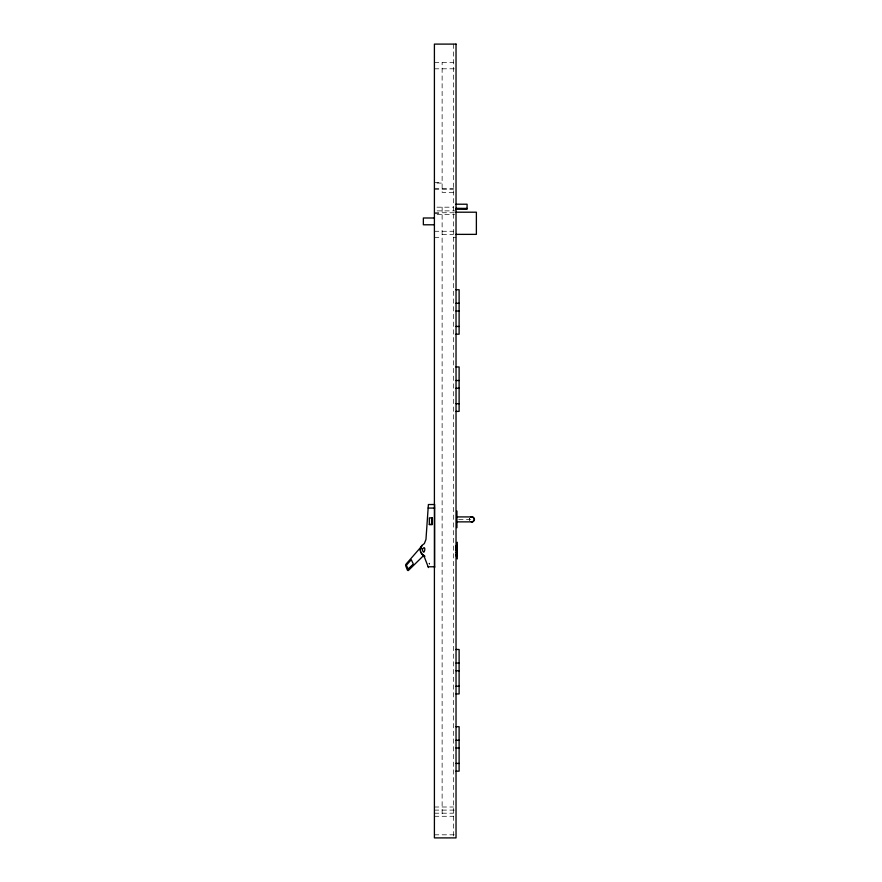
<?xml version="1.0" encoding="UTF-8"?>
<svg xmlns="http://www.w3.org/2000/svg" width="882" height="882" viewBox="0 0 882 882"><rect width="100%" height="100%" fill="white"/><g stroke="black" fill="none" stroke-linecap="round" stroke-linejoin="round"><path stroke-width="0.66" stroke-dasharray="4.41 3.31" d="M434.407 62.633L453.557 62.633M434.407 68.807L456.027 68.807M434.407 182.475L442.125 182.475M436.976 183.092L442.125 183.092M434.407 188.649L453.557 188.649M434.407 189.266L453.557 189.266M453.557 192.353L442.125 192.353L442.125 62.633M436.976 207.182L453.557 207.182M437.108 210.886L456.027 210.886M434.407 212.749L456.027 212.749M434.407 213.367L442.125 213.367M437.108 214.602L454.671 214.602M434.407 231.271L453.557 231.271M442.125 234.369L453.557 234.369M434.407 237.456L442.125 237.456M453.557 237.456L456.027 237.456M458.673 519.388L471.936 519.388M428.762 563.344L429.49 563.344M434.407 807.008L453.557 807.008M434.407 810.106L456.027 810.106M434.407 813.193L453.557 813.193M434.407 816.28L453.557 816.28M434.407 834.813L456.027 834.813M453.557 44.1L453.557 837.9M442.125 207.182L442.125 816.28M429.49 563.091L429.49 564.579M469.588 518.627L469.522 518.881A1.775 1.257 -90 0 0 469.522 519.906L469.676 520.402A2.47 2.47 0 0 1 469.676 518.384L469.588 518.627"/><path stroke-width="1.32" d="M434.639 567.721L434.639 504.515L428.387 504.537L425.962 539.475L424.319 543.621L422.026 545.319C419.634 547.954 419.689 553.995 423.614 555.043L428.454 567.578M421.938 546.068L420.637 547.435C418.498 552.044 423.184 554.91 424.308 556.851L424.926 556.211M420.824 548.615L421.364 546.156M420.637 547.435L405.907 564.282A2.051 2.051 0 0 0 405.643 565.649L407.495 570.367L408.278 570.577L423.779 555.395M412.919 564.623L413.074 564.403A1.224 1.224 0 0 0 413.085 563.477L411.266 559.717L406.723 564.844A1.125 1.125 0 0 0 406.635 565.858L408.245 569.155L412.919 564.623L408.355 569.011M456.027 204.216L467.074 204.216L467.074 209.266L456.027 209.266M456.027 208.317L467.074 208.417M456.027 212.198L476.379 212.198L476.379 234.369L456.027 234.369M434.407 217.997L423.36 217.997L423.36 224.789L434.407 224.789M456.027 289.737L459.114 289.737L459.114 334.19L456.027 334.19M456.027 303.298L459.114 303.298M456.027 311.015L459.114 311.015M456.027 326.461L459.114 326.461M456.027 366.956L459.114 366.956L459.114 411.398L456.027 411.398M456.027 380.517L459.114 380.517M456.027 388.234L459.114 388.234M456.027 403.68L459.114 403.68M428.145 508.065L434.639 508.065M456.953 516.918L471.936 516.918M456.953 521.868L471.936 521.868M429.313 524.525L432.389 524.525L432.389 517.877L429.313 517.877L429.313 524.525L432.29 524.448L432.29 517.877L431.585 517.888L431.585 524.448M456.027 545.495L457.262 545.583M456.027 545.638L457.262 545.771M456.027 545.947L457.262 545.848M456.027 546.046L457.262 546.156M456.027 546.278L457.262 546.278M456.027 546.399L457.262 546.399M456.027 546.542L457.262 546.686M456.027 546.829L457.262 546.829M456.027 546.983L457.262 546.983M456.027 547.138L457.262 547.138M456.027 547.303L457.262 547.303M456.027 547.468L457.262 547.468M456.027 547.81L457.262 547.81M456.027 547.987L457.262 547.987M456.027 548.163L457.262 548.163M456.027 548.328L457.262 548.328M456.027 548.505L457.262 548.505M456.027 548.681L457.262 548.681M456.027 548.847L457.262 548.847M456.027 549.012L457.262 549.012M456.027 549.166L457.262 549.166M456.027 549.332L457.262 549.332M456.027 549.475L457.262 549.629M456.027 549.762L457.262 549.762M456.027 549.894L457.262 550.015M456.027 550.136L457.262 550.136M456.027 550.236L457.262 550.236M456.027 550.588L457.262 550.588M456.027 552.408L457.262 552.408M456.027 554.546L457.262 554.546M456.027 554.745L457.262 554.646M456.027 554.932L457.262 554.833M456.027 555.109L457.262 555.021M456.027 555.186L457.262 555.34M456.027 555.539L457.262 555.539L456.027 555.638M456.027 555.759L457.262 555.77M428.145 566.773L434.639 566.773M456.027 649.483L459.114 649.483L459.114 693.936L456.027 693.936M456.027 663.055L459.114 663.055M456.027 670.772L459.114 670.772M456.027 686.218L459.114 686.218M456.027 726.702L459.114 726.702L459.114 771.155L456.027 771.155M456.027 740.274L459.114 740.274M456.027 747.991L459.114 747.991M456.027 763.437L459.114 763.437M457.262 542.254L457.262 558.923M456.953 511.053L456.953 527.734M422.357 549.288C424.077 558.218 426.866 542.959 422.357 549.288M474.351 519.906L472.697 521.747A4.851 3.429 -90 0 1 471.175 521.747A2.47 2.47 0 0 0 474.395 519.134A2.47 2.47 0 0 0 470.701 517.249L471.175 517.039A4.851 3.429 90 0 1 472.697 517.039L474.351 518.881A1.775 1.257 -90 0 1 474.351 519.906M456.027 44.1L434.407 44.1L434.407 837.9L456.027 837.9L456.027 44.1M457.262 554.238L456.027 554.238L457.262 554.337"/></g></svg>
